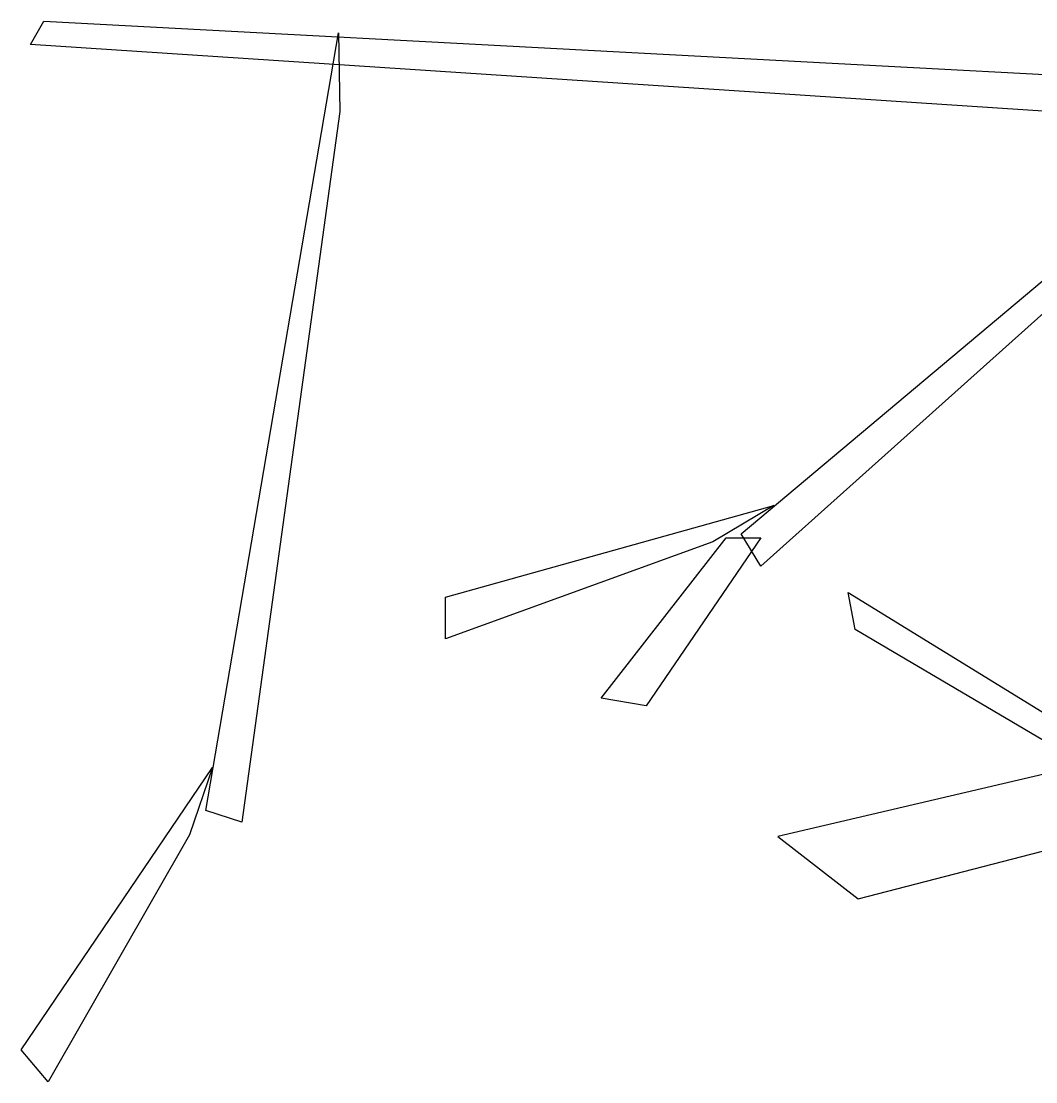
# Model space of a CAD drawing. Extents: x -1763 to 1877, y -723 to 1291.
# Drawn here: x -838.3 to -769.5, y -93.3 to -21.4 of the extents above; entities that cross this region are included whole.
import ezdxf

# ---------------------------------------------------------------- set-up
doc = ezdxf.new("R2010")
doc.units = 0
doc.header["$MEASUREMENT"] = 0
doc.layers.get('0').update_dxf_attribs({"linetype": 'CONTINUOUS'})
doc.layers.add('LSTREEDC', color=3, linetype='CONTINUOUS')

# ---------------------------------------------------------------- blocks, each defined once
blk = doc.blocks.new('A3E24A')
at = {"color": 34, "linetype": 'Continuous'}
for points in [[(-0.30779, 0.17823, 0.4212), (-0.47448, 0.1892, 0.47897), (-0.47259, 0.19248, 0.48087), (-0.29577, 0.18309, 0.42126)], [(-0.43078, 0.17973, 0.47755), (-0.44463, 0.07938, 0.55807), (-0.44971, 0.08102, 0.55266), (-0.43097, 0.19086, 0.46728)], [(-0.29577, 0.18309, 0.42126), (-0.37126, 0.11554, 0.50178), (-0.37408, 0.12007, 0.49638), (-0.28871, 0.1917, 0.411)], [(-0.37805, 0.11896, 0.49545), (-0.41584, 0.10526, 0.49039), (-0.41584, 0.11116, 0.48336), (-0.36944, 0.12409, 0.49422)], [(-0.37126, 0.11953, 0.49609), (-0.38748, 0.0958, 0.58467), (-0.39383, 0.09689, 0.58059), (-0.37619, 0.11953, 0.49609)], [(-0.19159, 0.11882, 0.32783), (-0.36887, 0.07733, 0.39312), (-0.35755, 0.06852, 0.38656), (-0.18599, 0.11287, 0.32425)], [(-0.33134, 0.0909, 0.38292), (-0.35795, 0.10657, 0.40876), (-0.35895, 0.1118, 0.41148), (-0.31783, 0.08651, 0.37113)], [(-0.45203, 0.0776, 0.55173), (-0.47197, 0.0427, 0.54668), (-0.47578, 0.0472, 0.53965), (-0.44877, 0.08708, 0.55051)]]:
    blk.add_3dface(points, dxfattribs=at)

msp = doc.modelspace()

# ---------------------------------------------------------------- block references
at = {"layer": 'LSTREEDC', "xscale": 480, "yscale": 480, "zscale": 360}
msp.add_blockref('A3E24A', (-609.962, -113.798), dxfattribs=at)

doc.saveas('drawing.dxf')
